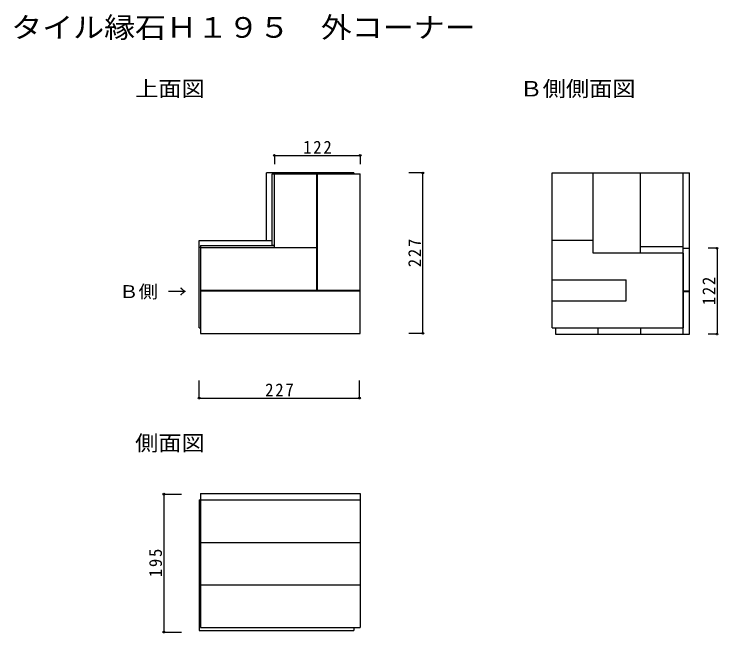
# Model space of a CAD drawing. Units: millimetres, scale not verified. Extents: x -605 to 395, y -393 to 487.
import ezdxf
from ezdxf.enums import TextEntityAlignment as Align

# ---------------------------------------------------------------- set-up
doc = ezdxf.new("R2010")
doc.units = ezdxf.units.MM
doc.header["$LTSCALE"] = 5
doc.header["$PDMODE"] = 32
doc.header["$PDSIZE"] = 2.5
doc.linetypes.add('DASHED1', pattern=[1.8, 1.2, -0.6])
for name, color, linetype in [('0-0', 2, 'Continuous'), ('1-0', 4, 'Continuous'), ('8-0', 5, 'Continuous'), ('F-0', 3, 'Continuous')]:
    doc.layers.add(name, color=color, linetype=linetype)
doc.styles.add('ＭＳ ゴシック', font='')
doc.styles.get('ＭＳ ゴシック').set_extended_font_data('MS Gothic')

msp = doc.modelspace()

# ---------------------------------------------------------------- linework, layer by layer
at = {"layer": '0-0'}
for p, q in [((-122.098, 261.307), (-246.098, 261.307)), ((-246.098, 165.307), (-246.098, 261.307)), ((-235.098, 260.307), (-235.098, 261.307)), ((-122.098, 261.307), (-122.098, 260.307)), ((159.815, 165.307), (159.815, 261.307)), ((159.815, 261.307), (345.815, 261.307)), ((217.815, 165.307), (217.815, 261.307)), ((345.815, 147.307), (345.815, 261.307)), ((-342.098, 41.307), (-342.098, 165.307)), ((-342.098, 165.307), (-238.098, 165.307)), ((217.815, 165.307), (159.815, 165.307)), ((159.815, 41.307), (159.815, 165.307)), ((217.815, 147.307), (217.815, 165.307)), ((-340.098, 155.307), (-342.098, 155.307)), ((345.815, 147.307), (217.815, 147.307)), ((345.815, 147.307), (345.815, 41.307)), ((159.815, 109.307), (264.815, 109.307)), ((-342.098, 41.307), (-340.098, 41.307)), ((159.815, 41.307), (345.815, 41.307)), ((-342.098, -203.315), (-122.098, -203.315)), ((-342.098, -203.315), (-342.098, -389.315)), ((-342.098, -389.315), (-122.098, -389.315)), ((-122.098, -384.815), (-122.098, -389.315))]:
    msp.add_line(p, q, dxfattribs=at)
msp.add_lwpolyline([(159.815, 79.307), (264.815, 79.307), (264.815, 109.307)], dxfattribs=at)
at = {"layer": '1-0'}
for p, q in [((-235.098, 286.307), (-113.098, 286.307)), ((-235.098, 286.307), (-235.098, 273.807)), ((-113.098, 286.307), (-113.098, 273.807)), ((-24.098, 261.307), (-44.098, 261.307)), ((-24.098, 33.307), (-24.098, 261.307)), ((394.086, 154.307), (381.586, 154.307)), ((394.086, 154.307), (394.086, 32.307)), ((-24.098, 33.307), (-44.098, 33.307)), ((394.086, 32.307), (381.586, 32.307)), ((-342.098, -58.693), (-342.098, -33.693)), ((-114.098, -58.693), (-114.098, -33.693)), ((-342.098, -58.693), (-114.098, -58.693)), ((-392.098, -195.315), (-392.098, -391.315)), ((-392.098, -195.315), (-367.098, -195.315)), ((-392.098, -391.315), (-367.098, -391.315))]:
    msp.add_line(p, q, dxfattribs=at)
for p in [(-235.098, 286.307), (-113.098, 286.307), (-24.098, 261.307), (394.086, 154.307), (-24.098, 33.307), (394.086, 32.307), (-342.098, -58.693), (-114.098, -58.693), (-392.098, -195.315), (-392.098, -391.315)]:
    msp.add_point(p, dxfattribs=at)
at = {"layer": '8-0'}
for p, q in [((-238.098, 260.307), (-234.098, 260.307)), ((-238.098, 158.307), (-238.098, 260.307)), ((-235.098, 155.307), (-235.098, 260.307)), ((-234.098, 260.307), (-113.098, 260.307)), ((-174.598, 93.807), (-174.598, 260.307)), ((-173.598, 93.807), (-173.598, 260.307)), ((285.315, 261.307), (354.815, 261.307)), ((345.815, 32.307), (345.815, 261.307)), ((354.815, 32.307), (354.815, 261.307)), ((-340.098, 158.307), (-340.098, 154.307)), ((-340.098, 158.307), (-235.098, 158.307)), ((-340.098, 155.307), (-173.598, 155.307)), ((-340.098, 154.307), (-340.098, 33.307)), ((-235.098, 158.307), (-238.098, 158.307)), ((345.815, 156.307), (285.315, 156.307)), ((345.815, 154.307), (354.815, 154.307)), ((-340.098, 94.807), (-113.098, 94.807)), ((-340.098, 93.807), (-113.098, 93.807)), ((345.815, 93.807), (354.815, 93.807)), ((345.815, 92.807), (354.815, 92.807)), ((164.315, 41.307), (345.815, 41.307)), ((224.815, 41.307), (224.815, 32.307)), ((285.315, 41.307), (285.315, 32.307)), ((-340.098, -194.315), (-113.098, -194.315)), ((-340.098, -194.315), (-340.098, -384.815)), ((-113.098, -194.315), (-113.098, -384.815)), ((-340.098, -203.315), (-113.098, -203.315)), ((-340.098, -263.815), (-113.098, -263.815)), ((-340.098, -324.315), (-113.098, -324.315)), ((-340.098, -384.815), (-113.098, -384.815))]:
    msp.add_line(p, q, dxfattribs=at)
at = {"layer": '8-0', "linetype": 'DASHED1'}
for p, q in [((-113.098, 42.307), (-113.098, 260.307)), ((-113.098, 33.307), (-113.098, 42.307)), ((-340.098, 33.307), (-113.098, 33.307))]:
    msp.add_line(p, q, dxfattribs=at)
at = {"layer": '8-0'}
for points in [[(-340.098, 33.307), (-113.098, 33.307), (-113.098, 260.307)], [(345.815, 147.307), (285.315, 147.307), (285.315, 261.307)], [(164.315, 41.307), (164.315, 32.307), (354.815, 32.307)]]:
    msp.add_lwpolyline(points, dxfattribs=at)

# ---------------------------------------------------------------- texts
at = {"layer": '1-0', "color": 3, "char_height": 18.33, "attachment_point": 7, "style": 'ＭＳ ゴシック'}
for s, insert in [('\\T1.21;\\W0.95;122', (-194.098, 288.807)), ('\\T1.21;\\W0.95;227', (-248.098, -56.193))]:
    msp.add_mtext(s, dxfattribs=dict(at, insert=insert))
at = {"layer": '1-0', "color": 3, "char_height": 18.33, "attachment_point": 7, "rotation": 90, "style": 'ＭＳ ゴシック'}
for s, insert in [('\\T1.21;\\W0.95;227', (-26.598, 127.307)), ('\\T1.21;\\W0.95;122', (391.586, 73.307)), ('\\T1.21;\\W0.95;195', (-394.598, -313.315))]:
    msp.add_mtext(s, dxfattribs=dict(at, insert=insert))
at = {"layer": 'F-0', "color": 2, "style": 'ＭＳ ゴシック', "width": 1.1}
msp.add_text('タイル縁石Ｈ１９５\u3000外コーナー', height=29.33, dxfattribs=at).set_placement((-609.072, 444.759), align=Align.BOTTOM_LEFT)
at = {"layer": 'F-0', "style": 'ＭＳ ゴシック', "width": 1.1}
for s, height, p in [('上面図', 21.99, (-432.964, 363.469)), ('Ｂ側側面図', 21.99, (113.315, 363.469)), ('Ｂ側 →', 18.33, (-455.721, 77.944)), ('側面図', 21.99, (-432.964, -140.253))]:
    msp.add_text(s, height=height, dxfattribs=at).set_placement(p, align=Align.BOTTOM_LEFT)

doc.saveas('drawing.dxf')
